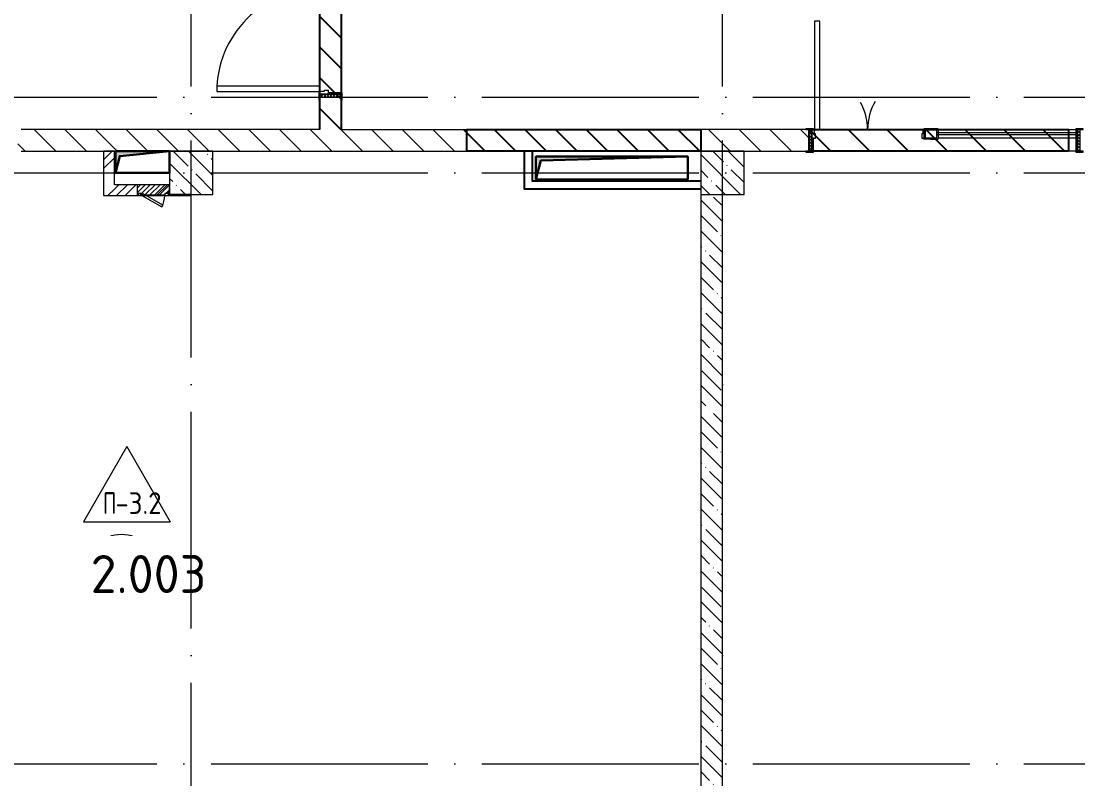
# Model space of a CAD drawing. Header units: millimetres. Extents: x -68946 to 288321, y -402657 to 324925.
# Drawn here: x 29079 to 38829, y -76909 to -69920 of the extents above; entities that cross this region are included whole.
import ezdxf

# ---------------------------------------------------------------- set-up
doc = ezdxf.new("R2010")
doc.units = ezdxf.units.MM
doc.linetypes.add('ADSK_Линия сетки', pattern=[2500, 2000, -250, 0, -250])
for name, color, linetype, lineweight in [('A-AREA-____-IDEN', 250, 'Continuous', 9), ('A-DETL-GENF-OTLN', 250, 'Continuous', 5), ('A-DOOR-____-MCUT', 250, 'Continuous', 5), ('A-DOOR-____-OTLN', 250, 'Continuous', 5), ('A-DOOR-FRAM-MCUT', 31, 'Continuous', 5), ('A-DOOR-FRAM-OTLN', 31, 'Continuous', 5), ('A-DOOR-GLAZ-MCUT', 31, 'Continuous', 5), ('A-FLOR-____-IDEN', 11, 'Continuous', 9), ('A-FLOR-____-OTLN', 192, 'Continuous', 9), ('A-GENM-____-MCUT', 250, 'Continuous', 25), ('A-GENM-____-OTLN', 250, 'Continuous', 9), ('A-GLAZ-____-OTLN', 250, 'Continuous', 5), ('A-WALL-____-MCUT', 250, 'Continuous', 13), ('A-WALL-____-PATT', 250, 'Continuous', 13), ('S-COLS-____-MCUT', 250, 'Continuous', 25), ('S-COLS-____-OTLN', 250, 'Continuous', 9), ('S-GRID-____-OTLN', 250, 'Continuous', 9), ('КР_Отверстия_ВК', 1, 'Continuous', 30), ('КР_Отверстия_ОВ', 5, 'Continuous', 30), ('ОВ_Корр_отв_27.10.2025', 211, 'Continuous', 30)]:
    doc.layers.add(name, color=color, linetype=linetype, lineweight=lineweight)
doc.styles.add('ISOCPEUR_1', font='isocpeur.ttf', dxfattribs={"width": 0.9, "height": 250})
doc.styles.add('ISOCPEUR_2', font='isocpeur.ttf', dxfattribs={"height": 160})
pattern_1 = [(45, (-601.3, -122294.8), (-224.5064, 224.5064), []), (45, (-521.92, -122294.8), (0, 449.0128), []), (45, (-680.67, -122294.8), (0, 449.0128), [])]
pattern_2 = [(135, (-601.3, -122294.79), (-142.5612, -142.5612), []), (135, (-458.73, -122294.79), (-142.5612, -142.5612), [252.016, -50.403, 3.353, -47.05])]

# ---------------------------------------------------------------- blocks, each defined once
blk = doc.blocks.new('Дверь_СКБ_2Ст_Фрамуга2 - Н_ВВ-3_2500x2600h_Учебные помещения_Фрамуга слева-42054644-АР1_Маркировочный план 2 этажа С1')
at = {"layer": 'A-DOOR-____-OTLN'}
h = blk.add_hatch(dxfattribs=at)
h.set_pattern_fill('FP_12', color=256, style=0, pattern_type=2)
h.set_pattern_definition([(135, (1051.41, 164.685), (-14.1421, -14.1421), []), (225, (1051.41, 164.685), (14.1421, -14.1421), [])])
h.paths.add_polyline_path([(1262.5, -100), (1262.5, 100), (1237.5, 100), (1237.5, -100)])
at = {"layer": 'A-DOOR-FRAM-OTLN'}
h = blk.add_hatch(dxfattribs=at)
h.set_pattern_fill('FP_13', color=256, style=0, pattern_type=2)
h.set_pattern_definition([(45, (-1071.384, 164.685), (-14.1421, 14.1421), []), (135, (-1071.384, 164.685), (-14.1421, -14.1421), [])])
h.paths.add_polyline_path([(-1212.5, -100), (-1212.5, 100), (-1237.5, 100), (-1237.5, -100)])
at = {"layer": 'A-DOOR-____-MCUT'}
for p, q in [((-1187.5, 1100), (-1187.5, 100)), ((-1137.5, 1100), (-1187.5, 1100)), ((-1137.5, 100), (-1137.5, 1100)), ((-1187.5, 100), (-1137.5, 100))]:
    blk.add_line(p, q, dxfattribs=at)
at = {"layer": 'A-DOOR-____-OTLN'}
for centre, radius, start, end in [((-1197.5, 100), 500, 360, 30), ((-177.5, 100), 520, 150, 180)]:
    blk.add_arc(centre, radius, start, end, dxfattribs=at)
at = {"layer": 'A-DOOR-FRAM-MCUT'}
for p, q in [((-1197.5, 108), (-1267.5, 108)), ((-1267.5, 108), (-1267.5, 100)), ((-1267.5, 100), (-1197.5, 100)), ((-1212.5, 100), (-1237.5, 100)), ((-1237.5, 100), (-1237.5, -100)), ((-1187.5, 100), (-1212.5, 100)), ((-1212.5, 100), (-1212.5, 20)), ((-1212.5, -100), (-1212.5, 100)), ((-1197.5, 100), (-1197.5, 108)), ((-1187.5, 60), (-1187.5, 100)), ((-187.5, 100), (-187.5, 60)), ((-162.5, 100), (-187.5, 100)), ((-177.5, 108), (-177.5, 100)), ((-107.5, 108), (-177.5, 108)), ((-177.5, 100), (-177.5, 20)), ((-62.5, 100), (-162.5, 100)), ((-162.5, 20), (-162.5, 100)), ((-162.5, 20), (-162.5, 100)), ((-117.5, 108), (-117.5, 100)), ((-47.5, 108), (-117.5, 108)), ((-107.5, 100), (-107.5, 108)), ((-62.5, 100), (-62.5, 20)), ((-47.5, 100), (-47.5, 108)), ((-47.5, 100), (-47.5, 20)), ((-47.5, 100), (1237.5, 100)), ((1292.5, 108), (1222.5, 108)), ((1222.5, 108), (1222.5, 100)), ((1222.5, 100), (1222.5, 20)), ((1222.5, 100), (1292.5, 100)), ((1237.5, 100), (1237.5, 20)), ((1262.5, 100), (1237.5, 100)), ((1237.5, 100), (1237.5, -100)), ((1262.5, -100), (1262.5, 100)), ((1292.5, 100), (1292.5, 108)), ((-1212.5, 20), (-1177.5, 20)), ((-1197.5, 20), (-1212.5, 20)), ((-1212.5, 20), (-1212.5, -100)), ((-1197.5, -100), (-1197.5, 20)), ((-1177.5, 60), (-1187.5, 60)), ((-1177.5, 20), (-1177.5, 60)), ((-187.5, 60), (-197.5, 60)), ((-197.5, 60), (-197.5, 20)), ((-197.5, 20), (-162.5, 20)), ((-177.5, 12), (-177.5, 20)), ((-107.5, 12), (-177.5, 12)), ((-62.5, 20), (-162.5, 20)), ((-117.5, 20), (-117.5, 12)), ((-117.5, 12), (-47.5, 12)), ((-107.5, 20), (-107.5, 12)), ((-47.5, 12), (-47.5, 20)), ((1237.5, 20), (-47.5, 20)), ((1237.5, 20), (1222.5, 20)), ((1222.5, 20), (1222.5, -100)), ((1237.5, -100), (1237.5, 20)), ((-1197.5, -100), (-1267.5, -100)), ((-1267.5, -100), (-1267.5, -108)), ((-1267.5, -108), (-1197.5, -108)), ((-1237.5, -100), (-1212.5, -100)), ((-1212.5, -100), (-1197.5, -100)), ((-1197.5, -108), (-1197.5, -100)), ((1222.5, -100), (1237.5, -100)), ((1292.5, -100), (1222.5, -100)), ((1222.5, -100), (1222.5, -108)), ((1222.5, -108), (1292.5, -108)), ((1237.5, -100), (1262.5, -100)), ((1292.5, -108), (1292.5, -100))]:
    blk.add_line(p, q, dxfattribs=at)
at = {"layer": 'A-DOOR-GLAZ-MCUT'}
for p, q in [((1222.5, 70), (-62.5, 70)), ((1222.5, 50), (-62.5, 50))]:
    blk.add_line(p, q, dxfattribs=at)
blk = doc.blocks.new('_Wn_-As_OpeningMEP_floor__Rectangular - _Wn_-As_OpeningMEP_floor__Rectangular-32466847-АР1_Маркировочный план 2 этажа С1')
at = {"layer": 'A-DETL-GENF-OTLN'}
for p, q in [((-250, -50), (-212.2, 112.2)), ((-212.2, 112.2), (250, 150))]:
    blk.add_line(p, q, dxfattribs=at)
blk = doc.blocks.new('BSC_Колонна _Прямоугольная - 400x400-V28-АР1_Маркировочный план 2 этажа С1')
at = {"layer": 'S-COLS-____-OTLN', "lineweight": 5}
h = blk.add_hatch(dxfattribs=at)
h.set_pattern_fill('FP_31', color=256, style=0, pattern_type=2)
h.set_pattern_definition([(135, (-36150, -50975), (-142.5619, -142.5619), []), (135, (-36007.44, -50975), (-142.5619, -142.5619), [252.016, -50.403, 3.353, -47.05])])
h.paths.add_polyline_path([(-200, -200), (200, -200), (200, 200), (-200, 200)])
at = {"layer": 'S-COLS-____-MCUT', "lineweight": 5}
for p, q in [((200, 200), (-200, 200)), ((-200, 200), (-200, -200)), ((200, -200), (200, 200)), ((-200, -200), (200, -200))]:
    blk.add_line(p, q, dxfattribs=at)
blk = doc.blocks.new('Дверь_СКБ_2Ст_Фрамуга2 - Н_ВВ-12_2700x2600h_Коридоры-42028589-АР1_Маркировочный план 2 этажа С1')
at = {"layer": 'A-DOOR-____-OTLN'}
h = blk.add_hatch(dxfattribs=at)
h.set_pattern_fill('FP_51', color=256, style=0, pattern_type=2)
h.set_pattern_definition([(135, (951.411, 164.685), (-14.1421, -14.1421), []), (225, (951.411, 164.685), (14.1421, -14.1421), [])])
h.paths.add_polyline_path([(1337.5, -100), (1362.5, -100), (1362.5, 100), (1337.5, 100)])
at = {"layer": 'A-DOOR-FRAM-OTLN'}
h = blk.add_hatch(dxfattribs=at)
h.set_pattern_fill('FP_52', color=256, style=0, pattern_type=2)
h.set_pattern_definition([(45, (-1171.384, 164.685), (-14.1421, 14.1421), []), (135, (-1171.384, 164.685), (-14.1421, -14.1421), [])])
h.paths.add_polyline_path([(-1337.5, -100), (-1312.5, -100), (-1312.5, 100), (-1337.5, 100)])
at = {"layer": 'A-DOOR-____-MCUT'}
for p, q in [((-1287.5, 1050), (-1287.5, 100)), ((-1237.5, 1050), (-1287.5, 1050)), ((-1237.5, 100), (-1237.5, 1050)), ((612.5, 1050), (562.5, 1050)), ((562.5, 1050), (562.5, 100)), ((612.5, 100), (612.5, 1050)), ((-1287.5, 100), (-1237.5, 100)), ((562.5, 100), (612.5, 100))]:
    blk.add_line(p, q, dxfattribs=at)
at = {"layer": 'A-DOOR-____-OTLN'}
for centre, start, end in [((-1287.5, 100), 0, 90), ((612.5, 100), 90, 180)]:
    blk.add_arc(centre, 950, start, end, dxfattribs=at)
at = {"layer": 'A-DOOR-FRAM-MCUT'}
for p, q in [((-1297.5, 108), (-1367.5, 108)), ((-1367.5, 108), (-1367.5, 100)), ((-1367.5, 100), (-1297.5, 100)), ((-1312.5, 100), (-1337.5, 100)), ((-1337.5, 100), (-1337.5, -100)), ((-1287.5, 100), (-1312.5, 100)), ((-1312.5, 100), (-1312.5, 20)), ((-1312.5, -100), (-1312.5, 100)), ((-1297.5, 100), (-1297.5, 108)), ((-1287.5, 60), (-1287.5, 100)), ((612.5, 100), (612.5, 60)), ((637.5, 100), (612.5, 100)), ((622.5, 108), (622.5, 100)), ((692.5, 108), (622.5, 108)), ((622.5, 100), (622.5, 20)), ((737.5, 100), (637.5, 100)), ((637.5, 20), (637.5, 100)), ((637.5, 20), (637.5, 100)), ((682.5, 108), (682.5, 100)), ((752.5, 108), (682.5, 108)), ((692.5, 100), (692.5, 108)), ((737.5, 100), (737.5, 20)), ((752.5, 100), (752.5, 108)), ((752.5, 100), (752.5, 20)), ((752.5, 100), (1337.5, 100)), ((1392.5, 108), (1322.5, 108)), ((1322.5, 108), (1322.5, 100)), ((1322.5, 100), (1322.5, 20)), ((1322.5, 100), (1392.5, 100)), ((1337.5, 100), (1337.5, 20)), ((1362.5, 100), (1337.5, 100)), ((1337.5, 100), (1337.5, -100)), ((1362.5, -100), (1362.5, 100)), ((1392.5, 100), (1392.5, 108)), ((-1312.5, 20), (-1277.5, 20)), ((-1297.5, 20), (-1312.5, 20)), ((-1312.5, 20), (-1312.5, -100)), ((-1297.5, -100), (-1297.5, 20)), ((-1277.5, 60), (-1287.5, 60)), ((-1277.5, 20), (-1277.5, 60)), ((612.5, 60), (602.5, 60)), ((602.5, 60), (602.5, 20)), ((602.5, 20), (637.5, 20)), ((622.5, 12), (622.5, 20)), ((692.5, 12), (622.5, 12)), ((737.5, 20), (637.5, 20)), ((682.5, 20), (682.5, 12)), ((682.5, 12), (752.5, 12)), ((692.5, 20), (692.5, 12)), ((752.5, 12), (752.5, 20)), ((1337.5, 20), (752.5, 20)), ((1337.5, 20), (1322.5, 20)), ((1322.5, 20), (1322.5, -100)), ((1337.5, -100), (1337.5, 20)), ((-1297.5, -100), (-1367.5, -100)), ((-1367.5, -100), (-1367.5, -108)), ((-1367.5, -108), (-1297.5, -108)), ((-1337.5, -100), (-1312.5, -100)), ((-1312.5, -100), (-1297.5, -100)), ((-1297.5, -108), (-1297.5, -100)), ((1322.5, -100), (1337.5, -100)), ((1392.5, -100), (1322.5, -100)), ((1322.5, -100), (1322.5, -108)), ((1322.5, -108), (1392.5, -108)), ((1337.5, -100), (1362.5, -100)), ((1392.5, -108), (1392.5, -100))]:
    blk.add_line(p, q, dxfattribs=at)
at = {"layer": 'A-DOOR-GLAZ-MCUT'}
for p, q in [((1322.5, 70), (737.5, 70)), ((1322.5, 50), (737.5, 50))]:
    blk.add_line(p, q, dxfattribs=at)
blk = doc.blocks.new('АР_Люк - ЛРС_ВК_300х400_внутренний_RAL 9003-42734016-АР1_Маркировочный план 2 этажа С1')
at = {"layer": 'A-DOOR-____-OTLN'}
h = blk.add_hatch(dxfattribs=at)
h.set_pattern_fill('FP_53', color=256, style=0, pattern_type=2)
h.set_pattern_definition([(45, (125, 0), (-22.6274, 22.6274), [])])
h.paths.add_polyline_path([(275, 50), (-25, 50), (-25, -50), (275, -50)])
at = {"layer": 'A-DETL-GENF-OTLN'}
for p, q in [((275, 50), (-25, 50)), ((-25, 50), (-25, -50)), ((275, -50), (275, 50)), ((-25, -50), (275, -50))]:
    blk.add_line(p, q, dxfattribs=at)
at = {"layer": 'A-DOOR-____-MCUT', "lineweight": 5}
for p, q in [((48.1, 155), (38.1, 137.7)), ((38.1, 137.7), (220, 32.7)), ((230, 50), (48.1, 155)), ((20, 50), (-15, 50)), ((-15, 50), (-15, 30)), ((-15, 30), (20, 30)), ((20, 30), (20, 50)), ((220, 32.7), (230, 50)), ((265, 50), (230, 50)), ((230, 50), (230, 30)), ((230, 30), (265, 30)), ((265, 30), (265, 50))]:
    blk.add_line(p, q, dxfattribs=at)
blk.add_arc((230, 50), 210, 150, 180, dxfattribs=at)
at = {"layer": 'A-DOOR-____-OTLN'}
blk.add_line((230, 50), (48.1, 155), dxfattribs=at)
blk = doc.blocks.new('ASML_АР_Отделка Люка - ВО Отделка люков_Грунтовка 0_Шпатлевка 0_Окраска 0_0-42467640-АР1_Маркировочный план 2 этажа С1')
at = {"layer": 'A-GENM-____-MCUT', "lineweight": 5}
for p, q in [((-140, 3), (-150, 3)), ((-150, 3), (-150, 0)), ((65, 3), (-105, 3)), ((150, 3), (140, 3)), ((150, 0), (150, 3)), ((-150, 0), (-140, 0)), ((-105, 0), (70.2, 0)), ((103.3, 0), (105, 0)), ((140, 0), (150, 0))]:
    blk.add_line(p, q, dxfattribs=at)
blk = doc.blocks.new('AAR_СКБ_Марка_Помещения_мал - Номер-28977439-АР1_Маркировочный план 2 этажа С1')
at = {"layer": 'A-AREA-____-IDEN'}
blk.add_circle((-0.028, 0), 3, dxfattribs=at)
blk = doc.blocks.new('AAR_СКБ_Марка_Перекрытия - Марка пола-17325028-АР1_Маркировочный план 2 этажа С1')
at = {"layer": 'A-FLOR-____-IDEN'}
for p, q in [((0, 6.932), (-4.002, 0)), ((0, 6.932), (4.002, 0)), ((-4.002, 0), (4.002, 0))]:
    blk.add_line(p, q, dxfattribs=at)
blk = doc.blocks.new('*U2803')
at = {"linetype": 'ByBlock', "lineweight": -2, "ltscale": 5}
h = blk.add_hatch(color=0, dxfattribs=at)
h.dxf.hatch_style = 1
h.paths.add_polyline_path([(82, -93), (1000, 0), (0, 0), (0, -400)])
at = {"color": 0, "linetype": 'ByBlock', "lineweight": -2, "ltscale": 5}
blk.add_lwpolyline([(0, 0), (1000, 0), (1000, -400), (0, -400)], close=True, dxfattribs=at)
blk.add_lwpolyline([(1000, 0), (82, -93), (0, -400)], dxfattribs=at)
blk = doc.blocks.new('*U2805')
at = {"linetype": 'ByBlock', "lineweight": -2, "ltscale": 5}
h = blk.add_hatch(color=0, dxfattribs=at)
h.dxf.hatch_style = 1
h.paths.add_polyline_path([(92, -73), (2800, 0), (0, 0), (0, -420)])
at = {"color": 0, "linetype": 'ByBlock', "lineweight": -2, "ltscale": 5}
blk.add_lwpolyline([(0, 0), (2800, 0), (2800, -420), (0, -420)], close=True, dxfattribs=at)
blk.add_lwpolyline([(2800, 0), (92, -73), (0, -420)], dxfattribs=at)

msp = doc.modelspace()

# ---------------------------------------------------------------- hatches: boundary and pattern name
h = msp.add_hatch()
h.set_pattern_fill('FP_1', color=256, style=0, pattern_type=2)
h.set_pattern_definition([(135, (-601.3, -122294.79), (-141.42136, -141.42136), [])])
h.paths.add_polyline_path([(31833.7078, -70919.7883), (32033.7078, -70919.7883), (32033.7078, -67919.7881), (31833.7078, -67919.7881), (31833.7078, -70649.7881)])
h.paths.add_polyline_path([(32033.7078, -67919.7881), (32033.7078, -67619.7878), (31833.7078, -67619.7878), (31833.7078, -67919.7881)])
h = msp.add_hatch()
h.set_pattern_fill('ANSI31', color=256, scale=80, angle=90)
h.set_pattern_definition([(135, (36348.7, -70919.8), (-179.605, -179.605), [])])
h.paths.add_polyline_path([(38743.2656, -71119.7883), (36348.7078, -71119.7883), (36348.7078, -70919.7883), (38743.2656, -70919.7883)])
at = {"layer": 'A-WALL-____-PATT', "lineweight": 15, "true_color": 0x000000}
h = msp.add_hatch(dxfattribs=at)
h.set_pattern_fill('FP_7', color=18, style=0, pattern_type=2)
h.set_pattern_definition(pattern_1)
h.paths.add_polyline_path([(29838.6859, -71528.7883), (29938.6859, -71528.7883), (29938.6859, -71119.7883), (29838.6859, -71119.7883), (29838.6859, -71393.7471)])
h = msp.add_hatch(dxfattribs=at)
h.set_pattern_fill('FP_7', color=18, style=0, pattern_type=2)
h.set_pattern_definition(pattern_1)
h.paths.add_polyline_path([(30448.6859, -71528.7883), (30648.6859, -71528.7883), (30648.6859, -71519.7878), (30448.6859, -71519.7878), (30448.6859, -71428.7883), (29938.6859, -71428.7883), (29938.6859, -71528.7883), (30148.6859, -71528.7883), (30148.6859, -71525.7883), (30158.6859, -71525.7883), (30158.6859, -71508.7883), (30193.6859, -71508.7883), (30193.6859, -71525.7883), (30195.418, -71525.7883), (30203.6859, -71511.4678), (30228.4898, -71525.7883), (30403.6859, -71525.7883), (30403.6859, -71508.7883), (30438.6859, -71508.7883), (30438.6859, -71525.7883), (30448.6859, -71525.7883)])
h = msp.add_hatch(dxfattribs=at)
h.set_pattern_fill('FP_23', color=18, style=0, pattern_type=2)
h.set_pattern_definition(pattern_2)
h.paths.add_polyline_path([(35348.7078, -78569.7878), (35548.7078, -78569.7878), (35548.7078, -71519.7883), (35348.7078, -71519.7883), (35348.7078, -78264.7853)])
at = {"layer": 'S-COLS-____-OTLN', "lineweight": 5, "true_color": 0x000000}
h = msp.add_hatch(dxfattribs=at)
h.set_pattern_fill('FP_23', color=18, style=0, pattern_type=2)
h.set_pattern_definition(pattern_2)
h.paths.add_polyline_path([(30648.6859, -71519.7878), (30848.7078, -71519.7878), (30848.7078, -71119.7878), (30448.7078, -71119.7878), (30448.7078, -71519.7878)])

# ---------------------------------------------------------------- linework, layer by layer
for p, q in [((31833.7078, -70919.7883), (31833.7078, -67619.7878)), ((32033.7078, -70919.7883), (32033.7078, -67619.7878))]:
    msp.add_line(p, q)
at = {"linetype": 'Continuous'}
for p, q in [((33359.3643, -71119.7883), (33159.3643, -70919.7883)), ((33642.207, -71119.7883), (33442.207, -70919.7883)), ((33925.0497, -71119.7883), (33725.0497, -70919.7883)), ((34207.8924, -71119.7883), (34007.8924, -70919.7883)), ((34490.7351, -71119.7883), (34290.7351, -70919.7883)), ((34773.5778, -71119.7883), (34573.5778, -70919.7883)), ((35056.4206, -71119.7883), (34856.4206, -70919.7883)), ((35339.2633, -71119.7883), (35139.2633, -70919.7883))]:
    msp.add_line(p, q, dxfattribs=at)
for points in [[(35348.7078, -71119.7878), (33192.0869, -71119.7878), (33192.0869, -70919.7883), (35348.7078, -70919.7883)], [(38743.2656, -71119.7883), (36348.7078, -71119.7883), (36348.7078, -70919.7883), (38743.2656, -70919.7883)]]:
    msp.add_lwpolyline(points, close=True)
at = {"color": 18, "true_color": 0x000000}
for points in [[(35348.6859, -71469.5984), (33721.669, -71469.5984), (33721.6689, -71119.788)], [(35348.6859, -71394.5984), (33796.6689, -71394.5984), (33796.6689, -71119.788)]]:
    msp.add_lwpolyline(points, dxfattribs=at)
at = {"layer": 'A-FLOR-____-OTLN', "color": 18, "lineweight": 5, "true_color": 0x000000}
for p, q in [((31833.7078, -69919.7883), (31833.7078, -70519.7881)), ((32033.7078, -70919.7883), (35348.6859, -70919.7883)), ((36448.7078, -70919.7883), (37398.7078, -70919.7883)), ((37423.7078, -70919.7883), (38808.7078, -70919.7883)), ((29948.7078, -71319.7878), (29948.7078, -71119.7883)), ((38808.7078, -71119.7883), (36388.7078, -71119.7883)), ((30448.7078, -71319.7878), (29948.7078, -71319.7878))]:
    msp.add_line(p, q, dxfattribs=at)
at = {"layer": 'A-WALL-____-MCUT', "color": 18, "lineweight": 15, "true_color": 0x000000}
for p, q in [((31833.7078, -70649.7881), (31833.7078, -70919.7883)), ((31833.7078, -70919.7883), (29078.7078, -70919.7883)), ((36318.7078, -70919.7883), (35348.6859, -70919.7883)), ((29078.7078, -71119.7883), (36348.7078, -71119.7883)), ((29938.6859, -71119.7883), (29838.6859, -71119.7883)), ((29838.6859, -71119.7883), (29838.6859, -71528.7883)), ((29938.6859, -71428.7883), (29938.6859, -71119.7883)), ((30448.6859, -71428.7883), (29938.6859, -71428.7883)), ((30448.6859, -71519.7878), (30448.7078, -71428.7883)), ((29838.6859, -71528.7883), (30148.6859, -71528.7883)), ((30648.6859, -71519.7878), (30448.6859, -71519.7878)), ((30448.6859, -71528.7883), (30648.6859, -71528.7883)), ((30648.6859, -71528.7883), (30648.6859, -71519.7878)), ((35348.7078, -71519.7883), (35348.7078, -78569.7878)), ((35548.7078, -78569.7878), (35548.7078, -71519.7883))]:
    msp.add_line(p, q, dxfattribs=at)
at = {"layer": 'A-WALL-____-PATT', "color": 18, "linetype": 'Continuous', "lineweight": 5, "true_color": 0x000000}
for p, q in [((29399.5663, -71119.7883), (29199.5663, -70919.7883)), ((29682.409, -71119.7883), (29482.409, -70919.7883)), ((29965.2517, -71119.7883), (29765.2517, -70919.7883)), ((30248.0945, -71119.7883), (30048.0945, -70919.7883)), ((30530.9372, -71119.7883), (30330.9372, -70919.7883)), ((30813.7799, -71119.7883), (30613.7799, -70919.7883)), ((31096.6226, -71119.7883), (30896.6226, -70919.7883)), ((31379.4653, -71119.7883), (31179.4653, -70919.7883)), ((31662.308, -71119.7883), (31462.308, -70919.7883)), ((31945.1507, -71119.7883), (31745.1507, -70919.7883)), ((32227.9934, -71119.7883), (32027.9934, -70919.7883)), ((32510.8361, -71119.7883), (32310.8361, -70919.7883)), ((32793.6789, -71119.7883), (32593.6789, -70919.7883)), ((33076.5216, -71119.7883), (32876.5216, -70919.7883)), ((35622.106, -71119.7883), (35422.106, -70919.7883)), ((35904.9487, -71119.7883), (35704.9487, -70919.7883)), ((36187.7914, -71119.7883), (35987.7914, -70919.7883)), ((36348.7078, -70997.8621), (36270.6341, -70919.7883)), ((29116.7236, -71119.7883), (29048.7078, -71051.7726))]:
    msp.add_line(p, q, dxfattribs=at)
at = {"layer": 'S-COLS-____-MCUT', "color": 18, "lineweight": 5, "true_color": 0x000000}
for p, q in [((30848.7078, -71119.7878), (30448.7078, -71119.7878)), ((30448.7078, -71119.7878), (30448.7078, -71428.7883)), ((30848.7078, -71519.7878), (30848.7078, -71119.7878)), ((30648.6859, -71519.7878), (30848.7078, -71519.7878))]:
    msp.add_line(p, q, dxfattribs=at)
at = {"layer": 'S-COLS-____-OTLN', "color": 18, "lineweight": 5, "true_color": 0x000000}
for p, q in [((30448.7078, -71428.7883), (30448.7078, -71519.7878)), ((30448.7078, -71519.7878), (30648.6859, -71519.7878))]:
    msp.add_line(p, q, dxfattribs=at)
at = {"layer": 'S-GRID-____-OTLN', "color": 18, "linetype": 'ADSK_Линия сетки', "true_color": 0x000000}
for p, q in [((30648.7078, -83022.3092), (30648.7078, -61092.7832)), ((35548.7078, -83022.3092), (35548.7078, -61092.7832)), ((-4170.8434, -70619.7878), (72672.5335, -70619.7878)), ((-4170.8434, -71319.7878), (72672.5335, -71319.7878)), ((-4170.8434, -76769.7878), (72672.5335, -76769.7878))]:
    msp.add_line(p, q, dxfattribs=at)
at = {"layer": 'ОВ_Корр_отв_27.10.2025', "color": 18, "ltscale": 100, "true_color": 0x000000, "elevation": 236}
msp.add_lwpolyline([(35228.6859, -71169.7878), (35228.6859, -71379.7878), (33828.6859, -71379.7878), (33828.6859, -71169.7878)], close=True, dxfattribs=at)

# ---------------------------------------------------------------- block references
at = {"layer": 'A-AREA-____-IDEN', "color": 18, "true_color": 0x000000, "xscale": 99.99999999999993, "yscale": 99.99999999999993, "zscale": 99.99999999999993}
msp.add_blockref('AAR_СКБ_Марка_Помещения_мал - Номер-28977439-АР1_Маркировочный план 2 этажа С1', (30007.6261, -74951.8467), dxfattribs=at)
at = {"layer": 'A-DOOR-____-OTLN', "color": 18, "true_color": 0x000000}
for name, p, rotation in [('Дверь_СКБ_2Ст_Фрамуга2 - Н_ВВ-12_2700x2600h_Коридоры-42028589-АР1_Маркировочный план 2 этажа С1', (31933.7078, -69282.2881), 89.99999999999993), ('АР_Люк - ЛРС_ВК_300х400_внутренний_RAL 9003-42734016-АР1_Маркировочный план 2 этажа С1', (30423.6859, -71478.7883), 180)]:
    msp.add_blockref(name, p, dxfattribs=dict(at, rotation=rotation))
msp.add_blockref('Дверь_СКБ_2Ст_Фрамуга2 - Н_ВВ-3_2500x2600h_Учебные помещения_Фрамуга слева-42054644-АР1_Маркировочный план 2 этажа С1', (37586.2078, -71019.7883), dxfattribs=at)
at = {"layer": 'A-FLOR-____-IDEN', "color": 18, "true_color": 0x000000, "xscale": 99.99999999999993, "yscale": 99.99999999999993, "zscale": 99.99999999999993}
msp.add_blockref('AAR_СКБ_Марка_Перекрытия - Марка пола-17325028-АР1_Маркировочный план 2 этажа С1', (30054.373, -74536.8787), dxfattribs=at)
at = {"layer": 'A-GENM-____-OTLN', "color": 18, "lineweight": 5, "true_color": 0x000000, "rotation": 180}
msp.add_blockref('ASML_АР_Отделка Люка - ВО Отделка люков_Грунтовка 0_Шпатлевка 0_Окраска 0_0-42467640-АР1_Маркировочный план 2 этажа С1', (30298.6859, -71525.7883), dxfattribs=at)
at = {"layer": 'A-GLAZ-____-OTLN', "color": 18, "true_color": 0x000000}
msp.add_blockref('_Wn_-As_OpeningMEP_floor__Rectangular - _Wn_-As_OpeningMEP_floor__Rectangular-32466847-АР1_Маркировочный план 2 этажа С1', (30198.7078, -71269.7878), dxfattribs=at)
at = {"layer": 'S-COLS-____-OTLN', "color": 18, "lineweight": 5, "true_color": 0x000000}
msp.add_blockref('BSC_Колонна _Прямоугольная - 400x400-V28-АР1_Маркировочный план 2 этажа С1', (35548.7078, -71319.7878), dxfattribs=at)
at = {"layer": 'КР_Отверстия_ВК', "color": 18, "true_color": 0x000000, "xscale": 0.5, "yscale": 0.5, "zscale": 0.5}
msp.add_blockref('*U2803', (29948.7078, -71119.7872), dxfattribs=at)
at = {"layer": 'КР_Отверстия_ОВ', "color": 18, "true_color": 0x000000, "xscale": 0.5, "yscale": 0.5, "zscale": 0.5}
msp.add_blockref('*U2805', (33828.6825, -71169.7878, 236), dxfattribs=at)

# ---------------------------------------------------------------- texts
at = {"layer": 'A-FLOR-____-IDEN', "color": 18, "true_color": 0x000000, "char_height": 200, "attachment_point": 1, "style": 'ISOCPEUR_1'}
for s, insert, width in [('\\fISOCPEUR|b0|i0|c204|p34|;\\W.7;П', (29833.038, -74265.4929), 140.295312), ('-3.2', (29948.7933, -74265.4929), 420.885937)]:
    msp.add_mtext(s, dxfattribs=dict(at, insert=insert, width=width))

# ---------------------------------------------------------------- next in the draw order: texts
at = {"layer": 'A-AREA-____-IDEN', "color": 18, "true_color": 0x000000, "insert": (29719.7257, -74844.3612), "char_height": 350, "width": 654.177, "attachment_point": 1, "style": 'ISOCPEUR_2', "bg_fill": 3, "box_fill_scale": 1.5, "bg_fill_color": 256, "bg_fill_transparency": 0}
msp.add_mtext('2.003', dxfattribs=at)

doc.saveas('drawing.dxf')
